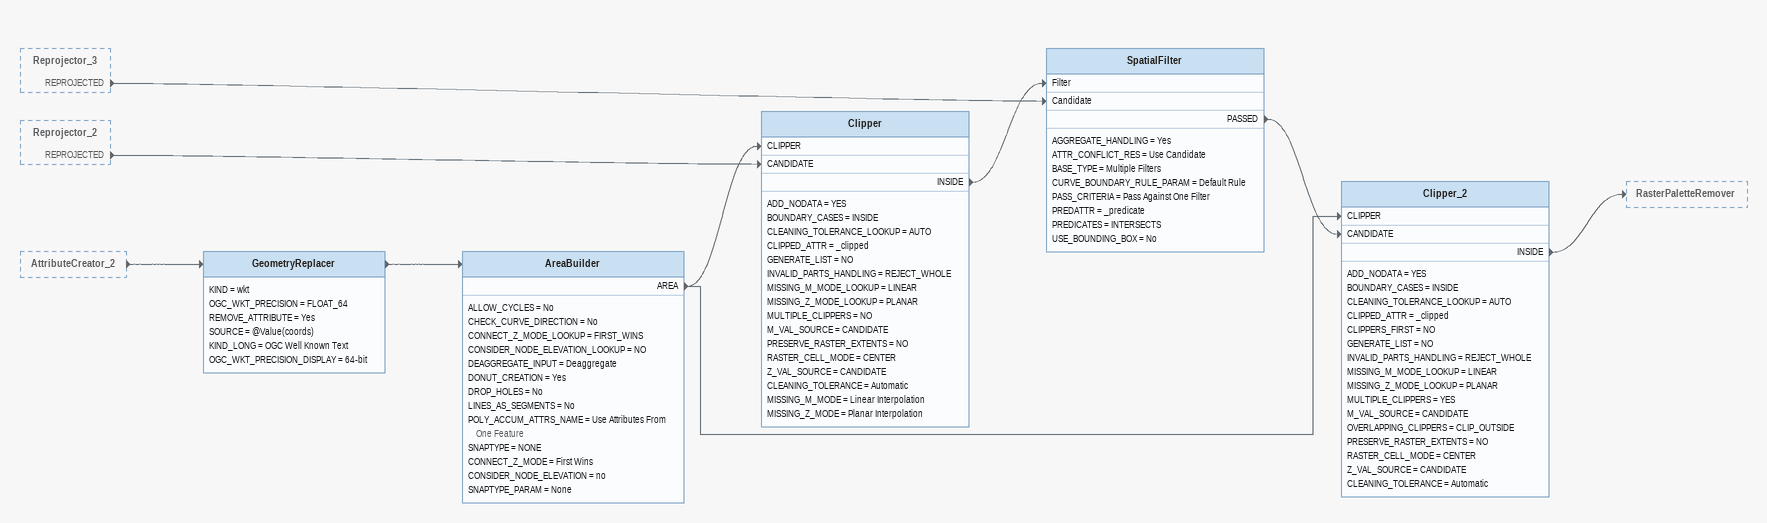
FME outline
Reprojector_3 [outside]
    REPROJECTED -> SpatialFilter [Candidate]
Reprojector_2 [outside]
    REPROJECTED -> Clipper [CANDIDATE]
AttributeCreator_2 [outside]
    -> GeometryReplacer
GeometryReplacer
    KIND = wkt
    OGC_WKT_PRECISION = FLOAT_64
    REMOVE_ATTRIBUTE = Yes
    SOURCE = @Value(coords)
    KIND_LONG = OGC Well Known Text
    OGC_WKT_PRECISION_DISPLAY = 64-bit
    -> AreaBuilder
AreaBuilder
    ALLOW_CYCLES = No
    CHECK_CURVE_DIRECTION = No
    CONNECT_Z_MODE_LOOKUP = FIRST_WINS
    CONSIDER_NODE_ELEVATION_LOOKUP = NO
    DEAGGREGATE_INPUT = Deaggregate
    DONUT_CREATION = Yes
    DROP_HOLES = No
    LINES_AS_SEGMENTS = No
    POLY_ACCUM_ATTRS_NAME = Use Attributes From One Feature
    SNAPTYPE = NONE
    CONNECT_Z_MODE = First Wins
    CONSIDER_NODE_ELEVATION = no
    SNAPTYPE_PARAM = None
    AREA -> Clipper [CLIPPER]
    AREA -> Clipper_2 [CLIPPER]
Clipper
    ADD_NODATA = YES
    BOUNDARY_CASES = INSIDE
    CLEANING_TOLERANCE_LOOKUP = AUTO
    CLIPPED_ATTR = _clipped
    GENERATE_LIST = NO
    INVALID_PARTS_HANDLING = REJECT_WHOLE
    MISSING_M_MODE_LOOKUP = LINEAR
    MISSING_Z_MODE_LOOKUP = PLANAR
    MULTIPLE_CLIPPERS = NO
    M_VAL_SOURCE = CANDIDATE
    PRESERVE_RASTER_EXTENTS = NO
    RASTER_CELL_MODE = CENTER
    Z_VAL_SOURCE = CANDIDATE
    CLEANING_TOLERANCE = Automatic
    MISSING_M_MODE = Linear Interpolation
    MISSING_Z_MODE = Planar Interpolation
    INSIDE -> SpatialFilter [Filter]
SpatialFilter
    AGGREGATE_HANDLING = Yes
    ATTR_CONFLICT_RES = Use Candidate
    BASE_TYPE = Multiple Filters
    CURVE_BOUNDARY_RULE_PARAM = Default Rule
    PASS_CRITERIA = Pass Against One Filter
    PREDATTR = _predicate
    PREDICATES = INTERSECTS
    USE_BOUNDING_BOX = No
    PASSED -> Clipper_2 [CANDIDATE]
Clipper_2
    ADD_NODATA = YES
    BOUNDARY_CASES = INSIDE
    CLEANING_TOLERANCE_LOOKUP = AUTO
    CLIPPED_ATTR = _clipped
    CLIPPERS_FIRST = NO
    GENERATE_LIST = NO
    INVALID_PARTS_HANDLING = REJECT_WHOLE
    MISSING_M_MODE_LOOKUP = LINEAR
    MISSING_Z_MODE_LOOKUP = PLANAR
    MULTIPLE_CLIPPERS = YES
    M_VAL_SOURCE = CANDIDATE
    OVERLAPPING_CLIPPERS = CLIP_OUTSIDE
    PRESERVE_RASTER_EXTENTS = NO
    RASTER_CELL_MODE = CENTER
    Z_VAL_SOURCE = CANDIDATE
    CLEANING_TOLERANCE = Automatic
    INSIDE -> RasterPaletteRemover
